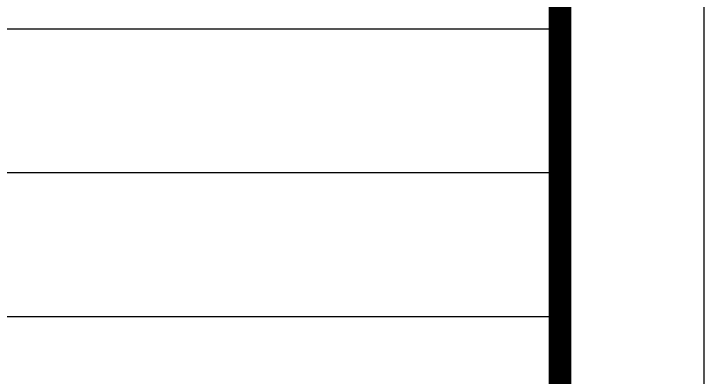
# Model space of a CAD drawing. Extents: x -446699 to 757189, y -606167 to -103070.
# Drawn here: x -84775 to -77585, y -359811 to -356020 of the extents above; entities that cross this region are included whole.
import ezdxf

# ---------------------------------------------------------------- set-up
doc = ezdxf.new("R2010")
doc.units = 0
doc.header["$LTSCALE"] = 1000
doc.header["$MEASUREMENT"] = 0
doc.layers.add('14', color=14, linetype='Continuous')
doc.layers.add('PUB_TITLE', color=4, linetype='Continuous')

# ---------------------------------------------------------------- blocks, each defined once
blk = doc.blocks.new('YHYHHRR')
at = {"layer": '14', "color": 14}
for p, q in [((256880.6, 476249.5), (266880.6, 476249.5)), ((256880.6, 475249.5), (266880.6, 475249.5)), ((256880.6, 474249.5), (266880.6, 474249.5))]:
    blk.add_line(p, q, dxfattribs=at)

msp = doc.modelspace()

# ---------------------------------------------------------------- linework, layer by layer
at = {"layer": 'PUB_TITLE'}
msp.add_lwpolyline([(-235234.7, -381635.7), (-77584.7, -381635.7), (-77584.7, -292535.7), (-235234.7, -292535.7)], close=True, dxfattribs=at)
at = {"layer": 'PUB_TITLE', "color": 14}
msp.add_lwpolyline([(-235234.7, -381635.7), (-77584.7, -381635.7), (-77584.7, -292535.7), (-235234.7, -292535.7)], close=True, dxfattribs=at)
at = {"layer": 'PUB_TITLE', "color": 14, "const_width": 236}
msp.add_lwpolyline([(-229335.6, -379276), (-79084.7, -379276), (-79084.7, -294895.7), (-229335.6, -294895.7)], close=True, dxfattribs=at)

# ---------------------------------------------------------------- block references
at = {"xscale": 1.5, "yscale": 1.5, "zscale": 1.5}
msp.add_blockref('YHYHHRR', (-479406.5, -1070550.3), dxfattribs=at)

doc.saveas('drawing.dxf')
